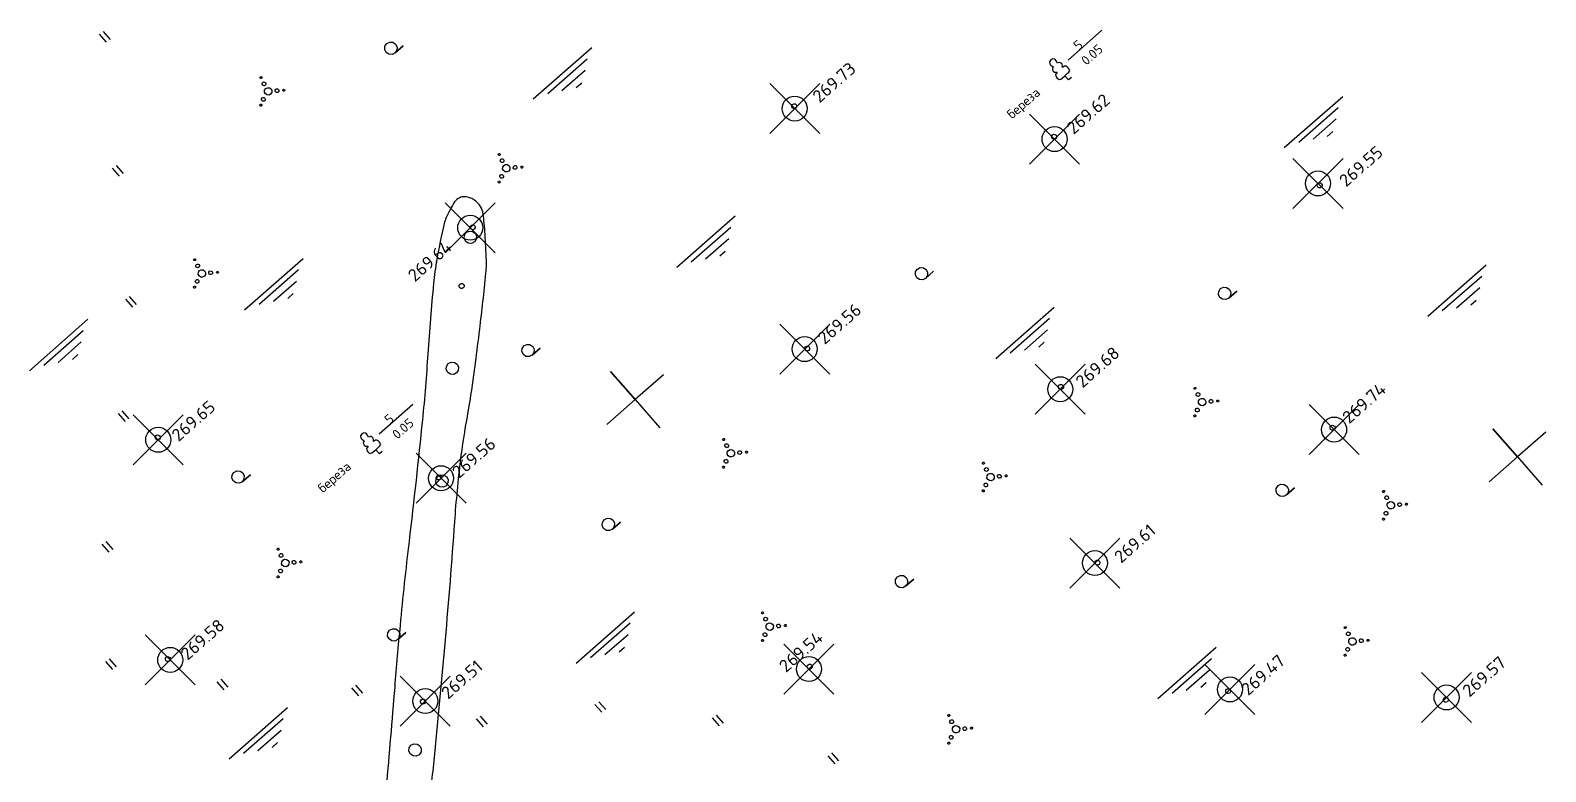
# Model space of a CAD drawing. Header units: metres. Extents: x 35735 to 36074, y 36133 to 36366.
# Drawn here: x 35952.3 to 36073.5, y 36219.3 to 36278.5 of the extents above; entities that cross this region are included whole.
import ezdxf

# ---------------------------------------------------------------- set-up
doc = ezdxf.new("R2010")
doc.units = ezdxf.units.M
doc.header["$LTSCALE"] = 5
doc.header["$PDMODE"] = 35
doc.header["$PDSIZE"] = 2
doc.layers.add('Рельеф', color=7, linetype='Continuous')
doc.layers.add('Точки-рельеф', color=7, linetype='Continuous')
doc.layers.add('Структурные линии', color=97, linetype='Continuous', lineweight=30)
doc.styles.get("Standard").update_dxf_attribs({"font": 'simplex.shx'})

msp = doc.modelspace()

# ---------------------------------------------------------------- linework, layer by layer
at = {"layer": 'Рельеф', "color": 7, "flags": 128}
for points in [[(35957.83, 36278.22), (35958.39, 36277.58)], [(35958.14, 36278.44), (35958.7, 36277.8)], [(35981.52, 36277.42), (35981.64, 36277.19), (35981.62, 36276.93), (35981.48, 36276.72), (35982.12, 36277.28), (35981.48, 36276.72), (35981.24, 36276.6), (35980.99, 36276.62), (35980.77, 36276.76), (35980.66, 36276.99), (35980.67, 36277.25), (35980.82, 36277.47), (35981.05, 36277.58), (35981.31, 36277.57), (35981.52, 36277.42)], [(36035.3, 36276.15), (36038.01, 36278.53)], [(35992.53, 36273.05), (35997.21, 36277.15)], [(35993.69, 36273.49), (35996.84, 36276.26)], [(36035.57, 36274.76), (36035.34, 36274.56), (36035.04, 36274.9), (36035.24, 36275.07), (36035.37, 36275.19), (36035.45, 36275.32), (36035.39, 36275.43), (36035.32, 36275.52), (36035.23, 36275.61), (36035.14, 36275.65), (36035.03, 36275.66), (36034.86, 36275.55), (36034.87, 36275.71), (36034.83, 36275.82), (36034.71, 36275.94), (36034.59, 36275.96), (36034.45, 36275.89), (36034.35, 36276.1), (36034.31, 36276.16), (36034.23, 36276.22), (36034.09, 36276.26), (36033.92, 36276.17), (36033.82, 36276.02), (36033.84, 36275.86), (36033.87, 36275.79), (36033.92, 36275.74), (36034.12, 36275.6), (36034.05, 36275.47), (36034.05, 36275.36), (36034.11, 36275.26), (36034.22, 36275.18), (36034.42, 36275.17), (36034.3, 36275), (36034.32, 36274.89), (36034.36, 36274.82), (36034.4, 36274.73), (36034.5, 36274.66), (36034.58, 36274.6), (36034.73, 36274.63), (36034.83, 36274.71), (36035.04, 36274.9)], [(35994.83, 36273.72), (35996.68, 36275.34)], [(35970.82, 36274.8), (35970.84, 36274.76), (35970.84, 36274.72), (35970.82, 36274.69), (35970.78, 36274.67), (35970.74, 36274.67), (35970.7, 36274.7), (35970.69, 36274.73), (35970.69, 36274.77), (35970.71, 36274.81), (35970.75, 36274.83), (35970.79, 36274.82), (35970.82, 36274.8)], [(35971.11, 36274.35), (35971.15, 36274.28), (35971.14, 36274.2), (35971.1, 36274.14), (35971.03, 36274.1), (35970.95, 36274.11), (35970.89, 36274.15), (35970.85, 36274.22), (35970.86, 36274.3), (35970.9, 36274.36), (35970.97, 36274.4), (35971.05, 36274.39), (35971.11, 36274.35)], [(35971.56, 36273.85), (35971.63, 36273.71), (35971.62, 36273.55), (35971.53, 36273.42), (35971.4, 36273.35), (35971.24, 36273.36), (35971.11, 36273.45), (35971.04, 36273.59), (35971.05, 36273.74), (35971.14, 36273.87), (35971.28, 36273.94), (35971.43, 36273.93), (35971.56, 36273.85)], [(35972.15, 36273.8), (35972.19, 36273.73), (35972.18, 36273.66), (35972.14, 36273.59), (35972.07, 36273.56), (35971.99, 36273.56), (35971.93, 36273.61), (35971.89, 36273.68), (35971.9, 36273.75), (35971.94, 36273.82), (35972.01, 36273.85), (35972.09, 36273.85), (35972.15, 36273.8)], [(35972.64, 36273.79), (35972.66, 36273.75), (35972.66, 36273.71), (35972.64, 36273.68), (35972.6, 36273.66), (35972.56, 36273.66), (35972.52, 36273.68), (35972.5, 36273.72), (35972.51, 36273.76), (35972.53, 36273.8), (35972.57, 36273.82), (35972.61, 36273.81), (35972.64, 36273.79)], [(35995.97, 36273.95), (35996.41, 36274.34)], [(35970.82, 36272.6), (35970.83, 36272.56), (35970.83, 36272.52), (35970.81, 36272.48), (35970.77, 36272.47), (35970.73, 36272.47), (35970.7, 36272.49), (35970.68, 36272.53), (35970.68, 36272.57), (35970.7, 36272.6), (35970.74, 36272.62), (35970.78, 36272.62), (35970.82, 36272.6)], [(35971.07, 36273.11), (35971.1, 36273.04), (35971.1, 36272.96), (35971.05, 36272.89), (35970.98, 36272.86), (35970.91, 36272.86), (35970.84, 36272.91), (35970.81, 36272.98), (35970.81, 36273.06), (35970.86, 36273.12), (35970.93, 36273.15), (35971, 36273.15), (35971.07, 36273.11)], [(36013.55, 36272.6), (36013.6, 36272.5), (36013.59, 36272.4), (36013.54, 36272.31), (36013.44, 36272.27), (36013.34, 36272.27), (36013.25, 36272.33), (36013.21, 36272.42), (36013.21, 36272.53), (36013.27, 36272.61), (36013.36, 36272.66), (36013.47, 36272.65), (36013.55, 36272.6)], [(36052.59, 36269.15), (36057.27, 36273.25)], [(36053.75, 36269.59), (36056.9, 36272.36)], [(36054.89, 36269.82), (36056.74, 36271.44)], [(36034.34, 36270.16), (36034.38, 36270.06), (36034.37, 36269.96), (36034.32, 36269.87), (36034.22, 36269.83), (36034.12, 36269.83), (36034.03, 36269.89), (36033.99, 36269.98), (36034, 36270.09), (36034.05, 36270.17), (36034.15, 36270.22), (36034.25, 36270.21), (36034.34, 36270.16)], [(36056.03, 36270.05), (36056.47, 36270.44)], [(35959.18, 36267.72), (35959.74, 36267.08)], [(35989.86, 36268.66), (35989.88, 36268.62), (35989.88, 36268.58), (35989.86, 36268.55), (35989.82, 36268.53), (35989.78, 36268.53), (35989.74, 36268.55), (35989.72, 36268.59), (35989.73, 36268.63), (35989.75, 36268.67), (35989.79, 36268.69), (35989.83, 36268.68), (35989.86, 36268.66)], [(35990.15, 36268.21), (35990.19, 36268.14), (35990.18, 36268.06), (35990.14, 36268), (35990.07, 36267.96), (35989.99, 36267.97), (35989.93, 36268.01), (35989.89, 36268.08), (35989.9, 36268.16), (35989.94, 36268.22), (35990.01, 36268.26), (35990.09, 36268.25), (35990.15, 36268.21)], [(35990.6, 36267.7), (35990.67, 36267.57), (35990.66, 36267.41), (35990.57, 36267.28), (35990.44, 36267.21), (35990.28, 36267.22), (35990.15, 36267.31), (35990.08, 36267.45), (35990.09, 36267.6), (35990.18, 36267.73), (35990.32, 36267.8), (35990.47, 36267.79), (35990.6, 36267.7)], [(35991.19, 36267.66), (35991.23, 36267.59), (35991.22, 36267.52), (35991.18, 36267.45), (35991.11, 36267.42), (35991.03, 36267.42), (35990.97, 36267.46), (35990.93, 36267.53), (35990.94, 36267.61), (35990.98, 36267.68), (35991.05, 36267.71), (35991.13, 36267.71), (35991.19, 36267.66)], [(35991.68, 36267.65), (35991.7, 36267.61), (35991.7, 36267.57), (35991.67, 36267.54), (35991.64, 36267.52), (35991.6, 36267.52), (35991.56, 36267.54), (35991.54, 36267.58), (35991.55, 36267.62), (35991.57, 36267.66), (35991.61, 36267.67), (35991.65, 36267.67), (35991.68, 36267.65)], [(35958.86, 36267.5), (35959.42, 36266.86)], [(35989.86, 36266.46), (35989.87, 36266.42), (35989.87, 36266.38), (35989.85, 36266.34), (35989.81, 36266.32), (35989.77, 36266.33), (35989.74, 36266.35), (35989.72, 36266.39), (35989.72, 36266.43), (35989.74, 36266.46), (35989.78, 36266.48), (35989.82, 36266.48), (35989.86, 36266.46)], [(35990.11, 36266.96), (35990.14, 36266.89), (35990.14, 36266.82), (35990.09, 36266.75), (35990.02, 36266.72), (35989.95, 36266.72), (35989.88, 36266.77), (35989.85, 36266.84), (35989.85, 36266.91), (35989.9, 36266.98), (35989.97, 36267.01), (35990.04, 36267.01), (35990.11, 36266.96)], [(36055.57, 36266.27), (36055.61, 36266.18), (36055.61, 36266.07), (36055.55, 36265.99), (36055.46, 36265.94), (36055.35, 36265.95), (36055.27, 36266), (36055.22, 36266.1), (36055.23, 36266.2), (36055.29, 36266.29), (36055.38, 36266.33), (36055.48, 36266.33), (36055.57, 36266.27)], [(35987.84, 36262.92), (35987.89, 36262.83), (35987.88, 36262.73), (35987.82, 36262.64), (35987.73, 36262.59), (35987.63, 36262.6), (35987.54, 36262.66), (35987.49, 36262.75), (35987.5, 36262.86), (35987.56, 36262.94), (35987.65, 36262.99), (35987.76, 36262.98), (35987.84, 36262.92)], [(36004.01, 36259.59), (36008.69, 36263.69)], [(35987.88, 36262.32), (35988, 36262.09), (35987.98, 36261.83), (35987.83, 36261.61), (35987.6, 36261.5), (35987.34, 36261.51), (35987.13, 36261.66), (35987.01, 36261.89), (35987.03, 36262.15), (35987.18, 36262.36), (35987.41, 36262.48), (35987.67, 36262.46), (35987.88, 36262.32)], [(36005.17, 36260.02), (36008.32, 36262.79)], [(36006.31, 36260.26), (36008.16, 36261.88)], [(36007.45, 36260.49), (36007.89, 36260.87)], [(35965.52, 36260.25), (35965.54, 36260.21), (35965.53, 36260.17), (35965.51, 36260.14), (35965.47, 36260.12), (35965.43, 36260.12), (35965.4, 36260.14), (35965.38, 36260.18), (35965.38, 36260.22), (35965.41, 36260.26), (35965.44, 36260.27), (35965.48, 36260.27), (35965.52, 36260.25)], [(35965.81, 36259.8), (35965.84, 36259.73), (35965.84, 36259.65), (35965.79, 36259.59), (35965.72, 36259.55), (35965.65, 36259.56), (35965.58, 36259.6), (35965.55, 36259.67), (35965.55, 36259.75), (35965.6, 36259.81), (35965.67, 36259.85), (35965.74, 36259.84), (35965.81, 36259.8)], [(35966.26, 36259.29), (35966.33, 36259.15), (35966.32, 36259), (35966.23, 36258.87), (35966.09, 36258.8), (35965.94, 36258.81), (35965.81, 36258.9), (35965.74, 36259.04), (35965.75, 36259.19), (35965.83, 36259.32), (35965.97, 36259.39), (35966.13, 36259.38), (35966.26, 36259.29)], [(35966.85, 36259.25), (35966.88, 36259.18), (35966.88, 36259.1), (35966.83, 36259.04), (35966.76, 36259.01), (35966.69, 36259.01), (35966.62, 36259.05), (35966.59, 36259.12), (35966.59, 36259.2), (35966.63, 36259.27), (35966.7, 36259.3), (35966.78, 36259.29), (35966.85, 36259.25)], [(35967.34, 36259.24), (35967.36, 36259.2), (35967.35, 36259.16), (35967.33, 36259.12), (35967.29, 36259.11), (35967.25, 36259.11), (35967.22, 36259.13), (35967.2, 36259.17), (35967.2, 36259.21), (35967.22, 36259.24), (35967.26, 36259.26), (35967.3, 36259.26), (35967.34, 36259.24)], [(35969.45, 36256.2), (35974.13, 36260.3)], [(35970.61, 36256.64), (35973.76, 36259.41)], [(36023.95, 36259.41), (36024.07, 36259.17), (36024.05, 36258.92), (36023.91, 36258.7), (36024.55, 36259.27), (36023.91, 36258.7), (36023.68, 36258.59), (36023.42, 36258.6), (36023.2, 36258.75), (36023.09, 36258.98), (36023.1, 36259.24), (36023.25, 36259.45), (36023.48, 36259.57), (36023.74, 36259.55), (36023.95, 36259.41)], [(36064.07, 36255.69), (36068.75, 36259.79)], [(35965.51, 36258.04), (35965.53, 36258.01), (35965.53, 36257.97), (35965.5, 36257.93), (35965.47, 36257.91), (35965.42, 36257.92), (35965.39, 36257.94), (35965.37, 36257.98), (35965.37, 36258.02), (35965.4, 36258.05), (35965.43, 36258.07), (35965.48, 36258.07), (35965.51, 36258.04)], [(35965.76, 36258.55), (35965.8, 36258.48), (35965.79, 36258.41), (35965.75, 36258.34), (35965.68, 36258.31), (35965.6, 36258.31), (35965.54, 36258.36), (35965.5, 36258.43), (35965.51, 36258.5), (35965.55, 36258.57), (35965.62, 36258.6), (35965.7, 36258.6), (35965.76, 36258.55)], [(35971.75, 36256.87), (35973.6, 36258.49)], [(35986.96, 36258.22), (35987.01, 36258.13), (35987, 36258.03), (35986.94, 36257.94), (35986.85, 36257.89), (35986.75, 36257.9), (35986.66, 36257.96), (35986.62, 36258.05), (35986.62, 36258.15), (35986.68, 36258.24), (35986.77, 36258.29), (35986.88, 36258.28), (35986.96, 36258.22)], [(36048.19, 36257.83), (36048.31, 36257.6), (36048.29, 36257.34), (36048.15, 36257.13), (36048.79, 36257.69), (36048.15, 36257.13), (36047.92, 36257.01), (36047.66, 36257.03), (36047.44, 36257.17), (36047.33, 36257.4), (36047.35, 36257.66), (36047.49, 36257.88), (36047.72, 36257.99), (36047.98, 36257.98), (36048.19, 36257.83)], [(36065.23, 36256.13), (36068.38, 36258.89)], [(36066.37, 36256.36), (36068.22, 36257.98)], [(35959.92, 36257.03), (35960.48, 36256.39)], [(35960.23, 36257.25), (35960.79, 36256.61)], [(35972.9, 36257.1), (35973.33, 36257.49)], [(36067.51, 36256.59), (36067.95, 36256.97)], [(36029.52, 36252.3), (36034.19, 36256.4)], [(35952.24, 36251.32), (35956.92, 36255.43)], [(35953.4, 36251.76), (35956.55, 36254.53)], [(36030.67, 36252.74), (36033.82, 36255.51)], [(36031.81, 36252.97), (36033.66, 36254.59)], [(35954.54, 36251.99), (35956.39, 36253.62)], [(35992.49, 36253.27), (35992.6, 36253.04), (35992.59, 36252.78), (35992.44, 36252.57), (35993.09, 36253.13), (35992.44, 36252.57), (35992.21, 36252.45), (35991.95, 36252.47), (35991.74, 36252.61), (35991.62, 36252.85), (35991.64, 36253.11), (35991.78, 36253.32), (35992.02, 36253.43), (35992.27, 36253.42), (35992.49, 36253.27)], [(36014.59, 36253.22), (36014.63, 36253.13), (36014.63, 36253.03), (36014.57, 36252.94), (36014.48, 36252.9), (36014.37, 36252.9), (36014.29, 36252.96), (36014.24, 36253.05), (36014.25, 36253.16), (36014.3, 36253.24), (36014.4, 36253.29), (36014.5, 36253.28), (36014.59, 36253.22)], [(36032.96, 36253.2), (36033.39, 36253.59)], [(35955.68, 36252.23), (35956.12, 36252.61)], [(35986.45, 36251.84), (35986.56, 36251.61), (35986.54, 36251.35), (35986.4, 36251.14), (35986.17, 36251.02), (35985.91, 36251.04), (35985.69, 36251.18), (35985.58, 36251.42), (35985.6, 36251.67), (35985.74, 36251.89), (35985.97, 36252), (35986.23, 36251.99), (35986.45, 36251.84)], [(36002.94, 36250.99), (36000.68, 36249.01), (35998.7, 36251.26), (36000.68, 36249.01), (35998.43, 36247.03), (36000.68, 36249.01), (36002.66, 36246.76)], [(36034.89, 36250.16), (36034.94, 36250.07), (36034.93, 36249.97), (36034.87, 36249.88), (36034.78, 36249.83), (36034.68, 36249.84), (36034.59, 36249.9), (36034.54, 36249.99), (36034.55, 36250.09), (36034.61, 36250.18), (36034.7, 36250.23), (36034.81, 36250.22), (36034.89, 36250.16)], [(36045.51, 36249.97), (36045.53, 36249.93), (36045.53, 36249.89), (36045.5, 36249.85), (36045.47, 36249.84), (36045.43, 36249.84), (36045.39, 36249.86), (36045.37, 36249.9), (36045.38, 36249.94), (36045.4, 36249.98), (36045.44, 36249.99), (36045.48, 36249.99), (36045.51, 36249.97)], [(36045.8, 36249.52), (36045.84, 36249.45), (36045.83, 36249.37), (36045.79, 36249.31), (36045.72, 36249.27), (36045.64, 36249.28), (36045.58, 36249.32), (36045.54, 36249.39), (36045.55, 36249.47), (36045.59, 36249.53), (36045.66, 36249.57), (36045.74, 36249.56), (36045.8, 36249.52)], [(35980.2, 36246.27), (35982.9, 36248.64)], [(36045.76, 36248.27), (36045.79, 36248.2), (36045.79, 36248.13), (36045.74, 36248.06), (36045.67, 36248.03), (36045.6, 36248.03), (36045.53, 36248.07), (36045.5, 36248.14), (36045.5, 36248.22), (36045.54, 36248.29), (36045.61, 36248.32), (36045.69, 36248.32), (36045.76, 36248.27)], [(36046.25, 36249.01), (36046.32, 36248.87), (36046.31, 36248.72), (36046.22, 36248.59), (36046.08, 36248.52), (36045.93, 36248.53), (36045.8, 36248.62), (36045.73, 36248.76), (36045.74, 36248.91), (36045.83, 36249.04), (36045.97, 36249.11), (36046.12, 36249.1), (36046.25, 36249.01)], [(36046.84, 36248.97), (36046.87, 36248.9), (36046.87, 36248.82), (36046.83, 36248.76), (36046.76, 36248.73), (36046.68, 36248.73), (36046.61, 36248.77), (36046.58, 36248.84), (36046.58, 36248.92), (36046.63, 36248.98), (36046.7, 36249.02), (36046.77, 36249.01), (36046.84, 36248.97)], [(36047.33, 36248.96), (36047.35, 36248.92), (36047.35, 36248.88), (36047.32, 36248.84), (36047.29, 36248.83), (36047.24, 36248.83), (36047.21, 36248.85), (36047.19, 36248.89), (36047.19, 36248.93), (36047.22, 36248.96), (36047.26, 36248.98), (36047.3, 36248.98), (36047.33, 36248.96)], [(35959.33, 36247.9), (35959.89, 36247.26)], [(35959.64, 36248.12), (35960.2, 36247.48)], [(36045.5, 36247.76), (36045.52, 36247.73), (36045.52, 36247.69), (36045.5, 36247.65), (36045.46, 36247.63), (36045.42, 36247.64), (36045.38, 36247.66), (36045.37, 36247.7), (36045.37, 36247.74), (36045.39, 36247.77), (36045.43, 36247.79), (36045.47, 36247.79), (36045.5, 36247.76)], [(35962.65, 36246.13), (35962.69, 36246.03), (35962.69, 36245.93), (35962.63, 36245.84), (35962.54, 36245.8), (35962.43, 36245.81), (35962.35, 36245.86), (35962.3, 36245.96), (35962.31, 36246.06), (35962.37, 36246.15), (35962.46, 36246.19), (35962.56, 36246.18), (35962.65, 36246.13)], [(35980.46, 36244.87), (35980.24, 36244.67), (35979.94, 36245.01), (35980.14, 36245.19), (35980.27, 36245.31), (35980.34, 36245.43), (35980.29, 36245.54), (35980.22, 36245.64), (35980.13, 36245.72), (35980.03, 36245.76), (35979.92, 36245.78), (35979.76, 36245.67), (35979.76, 36245.82), (35979.72, 36245.94), (35979.61, 36246.06), (35979.49, 36246.07), (35979.35, 36246.01), (35979.24, 36246.21), (35979.2, 36246.27), (35979.13, 36246.33), (35978.98, 36246.37), (35978.82, 36246.29), (35978.71, 36246.13), (35978.74, 36245.98), (35978.77, 36245.9), (35978.82, 36245.86), (35979.02, 36245.72), (35978.94, 36245.58), (35978.95, 36245.47), (35979.01, 36245.37), (35979.12, 36245.29), (35979.32, 36245.28), (35979.19, 36245.11), (35979.22, 36245), (35979.25, 36244.93), (35979.3, 36244.84), (35979.39, 36244.77), (35979.48, 36244.71), (35979.62, 36244.75), (35979.73, 36244.83), (35979.94, 36245.01)], [(36007.82, 36245.87), (36007.84, 36245.84), (36007.84, 36245.8), (36007.82, 36245.76), (36007.78, 36245.74), (36007.74, 36245.75), (36007.7, 36245.77), (36007.68, 36245.81), (36007.69, 36245.85), (36007.71, 36245.88), (36007.75, 36245.9), (36007.79, 36245.9), (36007.82, 36245.87)], [(36056.6, 36246.9), (36056.65, 36246.8), (36056.64, 36246.7), (36056.58, 36246.62), (36056.49, 36246.57), (36056.39, 36246.58), (36056.3, 36246.63), (36056.25, 36246.73), (36056.26, 36246.83), (36056.32, 36246.92), (36056.41, 36246.96), (36056.51, 36246.95), (36056.6, 36246.9)], [(36073.5, 36246.41), (36071.24, 36244.43), (36069.26, 36246.68), (36071.24, 36244.43), (36068.99, 36242.45), (36071.24, 36244.43), (36073.22, 36242.17)], [(36008.11, 36245.42), (36008.15, 36245.35), (36008.14, 36245.28), (36008.1, 36245.21), (36008.03, 36245.18), (36007.95, 36245.18), (36007.89, 36245.23), (36007.85, 36245.3), (36007.86, 36245.37), (36007.9, 36245.44), (36007.97, 36245.47), (36008.05, 36245.47), (36008.11, 36245.42)], [(36008.56, 36244.92), (36008.63, 36244.78), (36008.62, 36244.63), (36008.53, 36244.5), (36008.39, 36244.43), (36008.24, 36244.44), (36008.11, 36244.52), (36008.04, 36244.66), (36008.05, 36244.82), (36008.14, 36244.95), (36008.28, 36245.02), (36008.43, 36245.01), (36008.56, 36244.92)], [(36009.15, 36244.88), (36009.18, 36244.81), (36009.18, 36244.73), (36009.14, 36244.67), (36009.07, 36244.63), (36008.99, 36244.64), (36008.92, 36244.68), (36008.89, 36244.75), (36008.9, 36244.83), (36008.94, 36244.89), (36009.01, 36244.93), (36009.09, 36244.92), (36009.15, 36244.88)], [(36009.64, 36244.86), (36009.66, 36244.83), (36009.66, 36244.79), (36009.63, 36244.75), (36009.6, 36244.73), (36009.56, 36244.74), (36009.52, 36244.76), (36009.5, 36244.8), (36009.51, 36244.84), (36009.53, 36244.87), (36009.57, 36244.89), (36009.61, 36244.89), (36009.64, 36244.86)], [(36007.81, 36243.67), (36007.83, 36243.63), (36007.83, 36243.59), (36007.81, 36243.56), (36007.77, 36243.54), (36007.73, 36243.54), (36007.69, 36243.57), (36007.68, 36243.6), (36007.68, 36243.64), (36007.7, 36243.68), (36007.74, 36243.7), (36007.78, 36243.69), (36007.81, 36243.67)], [(36008.07, 36244.18), (36008.1, 36244.11), (36008.1, 36244.03), (36008.05, 36243.97), (36007.98, 36243.93), (36007.91, 36243.94), (36007.84, 36243.98), (36007.81, 36244.05), (36007.81, 36244.13), (36007.86, 36244.19), (36007.92, 36244.23), (36008, 36244.22), (36008.07, 36244.18)], [(36028.59, 36243.98), (36028.61, 36243.94), (36028.61, 36243.9), (36028.58, 36243.87), (36028.55, 36243.85), (36028.51, 36243.85), (36028.47, 36243.88), (36028.45, 36243.91), (36028.46, 36243.95), (36028.48, 36243.99), (36028.52, 36244.01), (36028.56, 36244), (36028.59, 36243.98)], [(36028.88, 36243.53), (36028.92, 36243.46), (36028.91, 36243.38), (36028.87, 36243.32), (36028.8, 36243.28), (36028.72, 36243.29), (36028.66, 36243.33), (36028.62, 36243.4), (36028.63, 36243.48), (36028.67, 36243.54), (36028.74, 36243.58), (36028.82, 36243.57), (36028.88, 36243.53)], [(35969.31, 36243.15), (35969.42, 36242.92), (35969.4, 36242.66), (35969.26, 36242.45), (35969.91, 36243.01), (35969.26, 36242.45), (35969.03, 36242.33), (35968.77, 36242.35), (35968.55, 36242.49), (35968.44, 36242.73), (35968.46, 36242.98), (35968.6, 36243.2), (35968.83, 36243.31), (35969.09, 36243.3), (35969.31, 36243.15)], [(35985.61, 36242.84), (35985.72, 36242.61), (35985.71, 36242.35), (35985.56, 36242.13), (35985.33, 36242.02), (35985.07, 36242.04), (35984.86, 36242.18), (35984.74, 36242.41), (35984.76, 36242.67), (35984.9, 36242.89), (35985.14, 36243), (35985.39, 36242.98), (35985.61, 36242.84)], [(35985.12, 36242.92), (35985.17, 36242.83), (35985.16, 36242.73), (35985.11, 36242.64), (35985.01, 36242.59), (35984.91, 36242.6), (35984.82, 36242.66), (35984.78, 36242.75), (35984.79, 36242.85), (35984.84, 36242.94), (35984.94, 36242.99), (35985.04, 36242.98), (35985.12, 36242.92)], [(36028.84, 36242.29), (36028.87, 36242.22), (36028.86, 36242.14), (36028.82, 36242.07), (36028.75, 36242.04), (36028.67, 36242.05), (36028.61, 36242.09), (36028.58, 36242.16), (36028.58, 36242.24), (36028.62, 36242.3), (36028.69, 36242.33), (36028.77, 36242.33), (36028.84, 36242.29)], [(36029.33, 36243.03), (36029.4, 36242.89), (36029.39, 36242.73), (36029.3, 36242.6), (36029.16, 36242.53), (36029.01, 36242.54), (36028.88, 36242.63), (36028.81, 36242.77), (36028.82, 36242.92), (36028.91, 36243.05), (36029.05, 36243.12), (36029.2, 36243.11), (36029.33, 36243.03)], [(36029.92, 36242.98), (36029.95, 36242.91), (36029.95, 36242.84), (36029.91, 36242.77), (36029.84, 36242.74), (36029.76, 36242.74), (36029.69, 36242.79), (36029.66, 36242.86), (36029.66, 36242.93), (36029.71, 36243), (36029.78, 36243.03), (36029.85, 36243.03), (36029.92, 36242.98)], [(36030.41, 36242.97), (36030.43, 36242.93), (36030.43, 36242.89), (36030.4, 36242.86), (36030.37, 36242.84), (36030.32, 36242.84), (36030.29, 36242.86), (36030.27, 36242.9), (36030.27, 36242.94), (36030.3, 36242.98), (36030.33, 36243), (36030.38, 36242.99), (36030.41, 36242.97)], [(36052.8, 36242.09), (36052.92, 36241.86), (36052.9, 36241.6), (36052.76, 36241.39), (36053.4, 36241.95), (36052.76, 36241.39), (36052.53, 36241.27), (36052.27, 36241.29), (36052.05, 36241.43), (36051.94, 36241.66), (36051.95, 36241.92), (36052.1, 36242.14), (36052.33, 36242.25), (36052.59, 36242.23), (36052.8, 36242.09)], [(36028.58, 36241.78), (36028.6, 36241.74), (36028.6, 36241.7), (36028.58, 36241.66), (36028.54, 36241.65), (36028.5, 36241.65), (36028.46, 36241.67), (36028.44, 36241.71), (36028.45, 36241.75), (36028.47, 36241.79), (36028.51, 36241.8), (36028.55, 36241.8), (36028.58, 36241.78)], [(36060.6, 36241.72), (36060.62, 36241.68), (36060.62, 36241.64), (36060.59, 36241.61), (36060.56, 36241.59), (36060.51, 36241.59), (36060.48, 36241.62), (36060.46, 36241.65), (36060.46, 36241.69), (36060.49, 36241.73), (36060.52, 36241.75), (36060.57, 36241.74), (36060.6, 36241.72)], [(36060.89, 36241.27), (36060.92, 36241.2), (36060.92, 36241.12), (36060.88, 36241.06), (36060.81, 36241.02), (36060.73, 36241.03), (36060.66, 36241.07), (36060.63, 36241.14), (36060.63, 36241.22), (36060.68, 36241.28), (36060.75, 36241.32), (36060.82, 36241.31), (36060.89, 36241.27)], [(36060.84, 36240.03), (36060.88, 36239.96), (36060.87, 36239.88), (36060.83, 36239.81), (36060.76, 36239.78), (36060.68, 36239.79), (36060.62, 36239.83), (36060.58, 36239.9), (36060.59, 36239.98), (36060.63, 36240.04), (36060.7, 36240.07), (36060.78, 36240.07), (36060.84, 36240.03)], [(36061.34, 36240.77), (36061.41, 36240.63), (36061.4, 36240.47), (36061.31, 36240.34), (36061.17, 36240.27), (36061.02, 36240.28), (36060.89, 36240.37), (36060.82, 36240.51), (36060.83, 36240.66), (36060.92, 36240.79), (36061.05, 36240.86), (36061.21, 36240.85), (36061.34, 36240.77)], [(36061.93, 36240.72), (36061.96, 36240.65), (36061.96, 36240.58), (36061.91, 36240.51), (36061.84, 36240.48), (36061.77, 36240.48), (36061.7, 36240.53), (36061.67, 36240.6), (36061.67, 36240.67), (36061.72, 36240.74), (36061.79, 36240.77), (36061.86, 36240.77), (36061.93, 36240.72)], [(36062.42, 36240.71), (36062.44, 36240.67), (36062.43, 36240.63), (36062.41, 36240.6), (36062.37, 36240.58), (36062.33, 36240.58), (36062.3, 36240.6), (36062.28, 36240.64), (36062.28, 36240.68), (36062.31, 36240.72), (36062.34, 36240.74), (36062.38, 36240.73), (36062.42, 36240.71)], [(35998.91, 36239.37), (35999.03, 36239.14), (35999.01, 36238.88), (35998.87, 36238.66), (35999.51, 36239.23), (35998.87, 36238.66), (35998.63, 36238.55), (35998.38, 36238.56), (35998.16, 36238.71), (35998.05, 36238.94), (35998.06, 36239.2), (35998.21, 36239.41), (35998.44, 36239.53), (35998.7, 36239.51), (35998.91, 36239.37)], [(36060.59, 36239.52), (36060.61, 36239.48), (36060.61, 36239.44), (36060.58, 36239.4), (36060.55, 36239.39), (36060.51, 36239.39), (36060.47, 36239.41), (36060.45, 36239.45), (36060.46, 36239.49), (36060.48, 36239.53), (36060.52, 36239.54), (36060.56, 36239.54), (36060.59, 36239.52)], [(35958.03, 36237.46), (35958.59, 36236.82)], [(35958.34, 36237.68), (35958.9, 36237.04)], [(35972.19, 36237.11), (35972.21, 36237.07), (35972.21, 36237.03), (35972.18, 36236.99), (35972.15, 36236.98), (35972.11, 36236.98), (35972.07, 36237), (35972.05, 36237.04), (35972.06, 36237.08), (35972.08, 36237.11), (35972.12, 36237.13), (35972.16, 36237.13), (35972.19, 36237.11)], [(35972.48, 36236.66), (35972.51, 36236.59), (35972.51, 36236.51), (35972.47, 36236.44), (35972.4, 36236.41), (35972.32, 36236.41), (35972.26, 36236.46), (35972.22, 36236.53), (35972.23, 36236.6), (35972.27, 36236.67), (35972.34, 36236.7), (35972.42, 36236.7), (35972.48, 36236.66)], [(35972.93, 36236.15), (35973, 36236.01), (35972.99, 36235.86), (35972.9, 36235.73), (35972.76, 36235.66), (35972.61, 36235.67), (35972.48, 36235.76), (35972.41, 36235.9), (35972.42, 36236.05), (35972.51, 36236.18), (35972.65, 36236.25), (35972.8, 36236.24), (35972.93, 36236.15)], [(35973.52, 36236.11), (35973.55, 36236.04), (35973.55, 36235.96), (35973.5, 36235.9), (35973.44, 36235.86), (35973.36, 36235.87), (35973.29, 36235.91), (35973.26, 36235.98), (35973.26, 36236.06), (35973.31, 36236.12), (35973.38, 36236.16), (35973.45, 36236.15), (35973.52, 36236.11)], [(36037.8, 36236.12), (36037.84, 36236.03), (36037.84, 36235.93), (36037.78, 36235.84), (36037.69, 36235.79), (36037.58, 36235.8), (36037.5, 36235.86), (36037.45, 36235.95), (36037.46, 36236.05), (36037.51, 36236.14), (36037.61, 36236.19), (36037.71, 36236.18), (36037.8, 36236.12)], [(35972.44, 36235.41), (35972.47, 36235.34), (35972.46, 36235.26), (35972.42, 36235.2), (35972.35, 36235.17), (35972.27, 36235.17), (35972.21, 36235.21), (35972.18, 36235.28), (35972.18, 36235.36), (35972.22, 36235.43), (35972.29, 36235.46), (35972.37, 36235.45), (35972.44, 36235.41)], [(35974.01, 36236.1), (35974.03, 36236.06), (35974.03, 36236.02), (35974, 36235.98), (35973.97, 36235.96), (35973.92, 36235.97), (35973.89, 36235.99), (35973.87, 36236.03), (35973.87, 36236.07), (35973.9, 36236.1), (35973.93, 36236.12), (35973.98, 36236.12), (35974.01, 36236.1)], [(36022.36, 36234.8), (36022.47, 36234.57), (36022.45, 36234.31), (36022.31, 36234.1), (36022.96, 36234.66), (36022.31, 36234.1), (36022.08, 36233.98), (36021.82, 36234), (36021.6, 36234.14), (36021.49, 36234.38), (36021.51, 36234.63), (36021.65, 36234.85), (36021.88, 36234.96), (36022.14, 36234.95), (36022.36, 36234.8)], [(35972.18, 36234.9), (35972.2, 36234.87), (35972.2, 36234.82), (35972.18, 36234.79), (35972.14, 36234.77), (35972.1, 36234.77), (35972.06, 36234.8), (35972.04, 36234.83), (35972.05, 36234.88), (35972.07, 36234.91), (35972.11, 36234.93), (35972.15, 36234.93), (35972.18, 36234.9)], [(35995.96, 36227.95), (36000.64, 36232.06)], [(36010.93, 36232.02), (36010.95, 36231.98), (36010.95, 36231.94), (36010.93, 36231.91), (36010.89, 36231.89), (36010.85, 36231.89), (36010.81, 36231.92), (36010.79, 36231.95), (36010.8, 36231.99), (36010.82, 36232.03), (36010.86, 36232.05), (36010.9, 36232.04), (36010.93, 36232.02)], [(36011.22, 36231.57), (36011.26, 36231.5), (36011.25, 36231.42), (36011.21, 36231.36), (36011.14, 36231.32), (36011.06, 36231.33), (36011, 36231.37), (36010.96, 36231.44), (36010.97, 36231.52), (36011.01, 36231.58), (36011.08, 36231.62), (36011.16, 36231.61), (36011.22, 36231.57)], [(35981.75, 36230.54), (35981.86, 36230.3), (35981.85, 36230.05), (35981.7, 36229.83), (35982.35, 36230.4), (35981.7, 36229.83), (35981.47, 36229.72), (35981.21, 36229.73), (35981, 36229.88), (35980.88, 36230.11), (35980.9, 36230.37), (35981.04, 36230.58), (35981.27, 36230.7), (35981.53, 36230.68), (35981.75, 36230.54)], [(35997.12, 36228.39), (36000.27, 36231.16)], [(35998.26, 36228.63), (36000.11, 36230.25)], [(36011.18, 36230.33), (36011.21, 36230.26), (36011.21, 36230.18), (36011.16, 36230.11), (36011.09, 36230.08), (36011.02, 36230.08), (36010.95, 36230.13), (36010.92, 36230.2), (36010.92, 36230.28), (36010.97, 36230.34), (36011.04, 36230.37), (36011.11, 36230.37), (36011.18, 36230.33)], [(36011.67, 36231.07), (36011.74, 36230.93), (36011.73, 36230.77), (36011.64, 36230.64), (36011.51, 36230.57), (36011.35, 36230.58), (36011.22, 36230.67), (36011.15, 36230.81), (36011.16, 36230.96), (36011.25, 36231.09), (36011.39, 36231.16), (36011.54, 36231.15), (36011.67, 36231.07)], [(36012.26, 36231.02), (36012.3, 36230.95), (36012.29, 36230.88), (36012.25, 36230.81), (36012.18, 36230.78), (36012.1, 36230.78), (36012.04, 36230.83), (36012, 36230.9), (36012.01, 36230.97), (36012.05, 36231.04), (36012.12, 36231.07), (36012.2, 36231.07), (36012.26, 36231.02)], [(36012.75, 36231.01), (36012.77, 36230.97), (36012.77, 36230.93), (36012.75, 36230.9), (36012.71, 36230.88), (36012.67, 36230.88), (36012.63, 36230.9), (36012.61, 36230.94), (36012.62, 36230.98), (36012.64, 36231.02), (36012.68, 36231.04), (36012.72, 36231.03), (36012.75, 36231.01)], [(36057.53, 36230.84), (36057.55, 36230.8), (36057.55, 36230.76), (36057.52, 36230.73), (36057.49, 36230.71), (36057.45, 36230.71), (36057.41, 36230.73), (36057.39, 36230.77), (36057.4, 36230.81), (36057.42, 36230.85), (36057.46, 36230.86), (36057.5, 36230.86), (36057.53, 36230.84)], [(36057.82, 36230.39), (36057.86, 36230.32), (36057.85, 36230.24), (36057.81, 36230.18), (36057.74, 36230.14), (36057.66, 36230.15), (36057.6, 36230.19), (36057.56, 36230.26), (36057.57, 36230.34), (36057.61, 36230.4), (36057.68, 36230.44), (36057.76, 36230.43), (36057.82, 36230.39)], [(35999.4, 36228.86), (35999.84, 36229.24)], [(36010.93, 36229.82), (36010.94, 36229.78), (36010.94, 36229.74), (36010.92, 36229.7), (36010.88, 36229.69), (36010.84, 36229.69), (36010.81, 36229.71), (36010.79, 36229.75), (36010.79, 36229.79), (36010.81, 36229.82), (36010.85, 36229.84), (36010.89, 36229.84), (36010.93, 36229.82)], [(36042.47, 36225.12), (36047.14, 36229.22)], [(36057.78, 36229.14), (36057.81, 36229.07), (36057.81, 36229), (36057.76, 36228.93), (36057.69, 36228.9), (36057.61, 36228.9), (36057.55, 36228.95), (36057.52, 36229.02), (36057.52, 36229.09), (36057.56, 36229.16), (36057.63, 36229.19), (36057.71, 36229.19), (36057.78, 36229.14)], [(36058.27, 36229.88), (36058.34, 36229.74), (36058.33, 36229.59), (36058.24, 36229.46), (36058.1, 36229.39), (36057.95, 36229.4), (36057.82, 36229.49), (36057.75, 36229.63), (36057.76, 36229.78), (36057.85, 36229.91), (36057.99, 36229.98), (36058.14, 36229.97), (36058.27, 36229.88)], [(36058.86, 36229.84), (36058.89, 36229.77), (36058.89, 36229.69), (36058.85, 36229.63), (36058.78, 36229.6), (36058.7, 36229.6), (36058.63, 36229.64), (36058.6, 36229.71), (36058.6, 36229.79), (36058.65, 36229.86), (36058.72, 36229.89), (36058.79, 36229.89), (36058.86, 36229.84)], [(36059.35, 36229.83), (36059.37, 36229.79), (36059.37, 36229.75), (36059.34, 36229.71), (36059.31, 36229.7), (36059.26, 36229.7), (36059.23, 36229.72), (36059.21, 36229.76), (36059.21, 36229.8), (36059.24, 36229.84), (36059.27, 36229.85), (36059.32, 36229.85), (36059.35, 36229.83)], [(35958.32, 36228.08), (35958.88, 36227.44)], [(35958.63, 36228.3), (35959.19, 36227.66)], [(35963.46, 36228.41), (35963.51, 36228.31), (35963.5, 36228.21), (35963.44, 36228.12), (35963.35, 36228.08), (35963.25, 36228.08), (35963.16, 36228.14), (35963.11, 36228.24), (35963.12, 36228.34), (35963.18, 36228.42), (35963.27, 36228.47), (35963.37, 36228.46), (35963.46, 36228.41)], [(36014.79, 36227.8), (36014.84, 36227.71), (36014.83, 36227.6), (36014.77, 36227.52), (36014.68, 36227.47), (36014.58, 36227.48), (36014.49, 36227.54), (36014.44, 36227.63), (36014.45, 36227.73), (36014.51, 36227.82), (36014.6, 36227.86), (36014.7, 36227.86), (36014.79, 36227.8)], [(36043.62, 36225.55), (36046.77, 36228.32)], [(36057.52, 36228.64), (36057.54, 36228.6), (36057.54, 36228.56), (36057.52, 36228.52), (36057.48, 36228.5), (36057.44, 36228.51), (36057.4, 36228.53), (36057.39, 36228.57), (36057.39, 36228.61), (36057.41, 36228.64), (36057.45, 36228.66), (36057.49, 36228.66), (36057.52, 36228.64)], [(35967.22, 36226.45), (35967.78, 36225.82)], [(35967.54, 36226.67), (35968.1, 36226.04)], [(36044.76, 36225.79), (36046.61, 36227.41)], [(35978, 36225.98), (35978.56, 36225.34)], [(35978.31, 36226.2), (35978.87, 36225.56)], [(36045.91, 36226.02), (36046.34, 36226.4)], [(36048.25, 36225.85), (36048.3, 36225.75), (36048.29, 36225.65), (36048.24, 36225.56), (36048.14, 36225.52), (36048.04, 36225.52), (36047.95, 36225.58), (36047.91, 36225.67), (36047.91, 36225.78), (36047.97, 36225.86), (36048.06, 36225.91), (36048.17, 36225.9), (36048.25, 36225.85)], [(35968.21, 36220.31), (35972.89, 36224.41)], [(35983.85, 36225.01), (35983.9, 36224.92), (35983.89, 36224.81), (35983.83, 36224.73), (35983.74, 36224.68), (35983.64, 36224.69), (35983.55, 36224.75), (35983.51, 36224.84), (35983.51, 36224.94), (35983.57, 36225.03), (35983.66, 36225.07), (35983.77, 36225.07), (35983.85, 36225.01)], [(35997.47, 36224.65), (35998.03, 36224.02)], [(35997.79, 36224.87), (35998.35, 36224.24)], [(36065.66, 36225.15), (36065.7, 36225.06), (36065.7, 36224.96), (36065.64, 36224.87), (36065.55, 36224.82), (36065.44, 36224.83), (36065.36, 36224.89), (36065.31, 36224.98), (36065.32, 36225.08), (36065.38, 36225.17), (36065.47, 36225.22), (36065.57, 36225.21), (36065.66, 36225.15)], [(35969.37, 36220.75), (35972.52, 36223.52)], [(35987.96, 36223.5), (35988.52, 36222.86)], [(35988.28, 36223.72), (35988.84, 36223.08)], [(36006.84, 36223.57), (36007.4, 36222.93)], [(36007.15, 36223.79), (36007.71, 36223.15)], [(36025.83, 36223.81), (36025.85, 36223.78), (36025.84, 36223.74), (36025.82, 36223.7), (36025.78, 36223.68), (36025.74, 36223.69), (36025.71, 36223.71), (36025.69, 36223.75), (36025.69, 36223.79), (36025.72, 36223.82), (36025.75, 36223.84), (36025.79, 36223.84), (36025.83, 36223.81)], [(36026.12, 36223.36), (36026.15, 36223.29), (36026.15, 36223.22), (36026.1, 36223.15), (36026.03, 36223.12), (36025.96, 36223.12), (36025.89, 36223.16), (36025.86, 36223.23), (36025.86, 36223.31), (36025.91, 36223.38), (36025.98, 36223.41), (36026.05, 36223.41), (36026.12, 36223.36)], [(36026.57, 36222.86), (36026.64, 36222.72), (36026.63, 36222.56), (36026.54, 36222.44), (36026.4, 36222.37), (36026.25, 36222.38), (36026.12, 36222.46), (36026.05, 36222.6), (36026.06, 36222.76), (36026.14, 36222.89), (36026.28, 36222.96), (36026.44, 36222.95), (36026.57, 36222.86)], [(36027.16, 36222.82), (36027.19, 36222.75), (36027.19, 36222.67), (36027.14, 36222.61), (36027.07, 36222.57), (36027, 36222.58), (36026.93, 36222.62), (36026.9, 36222.69), (36026.9, 36222.77), (36026.94, 36222.83), (36027.01, 36222.87), (36027.09, 36222.86), (36027.16, 36222.82)], [(36027.65, 36222.8), (36027.67, 36222.77), (36027.66, 36222.72), (36027.64, 36222.69), (36027.6, 36222.67), (36027.56, 36222.67), (36027.53, 36222.7), (36027.51, 36222.73), (36027.51, 36222.78), (36027.53, 36222.81), (36027.57, 36222.83), (36027.61, 36222.83), (36027.65, 36222.8)], [(35970.51, 36220.98), (35972.36, 36222.6)], [(36025.82, 36221.61), (36025.84, 36221.57), (36025.84, 36221.53), (36025.81, 36221.5), (36025.78, 36221.48), (36025.73, 36221.48), (36025.7, 36221.5), (36025.68, 36221.54), (36025.68, 36221.58), (36025.71, 36221.62), (36025.74, 36221.64), (36025.79, 36221.63), (36025.82, 36221.61)], [(36026.07, 36222.12), (36026.11, 36222.05), (36026.1, 36221.97), (36026.06, 36221.91), (36025.99, 36221.87), (36025.91, 36221.88), (36025.85, 36221.92), (36025.81, 36221.99), (36025.82, 36222.07), (36025.86, 36222.13), (36025.93, 36222.17), (36026.01, 36222.16), (36026.07, 36222.12)], [(35971.66, 36221.21), (35972.09, 36221.6)], [(35983.46, 36221.34), (35983.57, 36221.11), (35983.56, 36220.85), (35983.41, 36220.63), (35983.18, 36220.52), (35982.92, 36220.54), (35982.71, 36220.68), (35982.59, 36220.91), (35982.61, 36221.17), (35982.75, 36221.39), (35982.99, 36221.5), (35983.24, 36221.48), (35983.46, 36221.34)], [(36016.08, 36220.55), (36016.64, 36219.91)], [(36016.39, 36220.77), (36016.95, 36220.13)]]:
    msp.add_lwpolyline(points, dxfattribs=at)
at = {"layer": 'Структурные линии', "flags": 128}
for points in [[(35986.24, 36264.83, 0.019081), (35985.57, 36263.56, 0.054649), (35985.41, 36263.08, 0.012866), (35984.82, 36260.22, 0.019199), (35984.56, 36258.29, 0.009024), (35984.1, 36252.67, -0.009609), (35983.67, 36247.39, -0.004413), (35982.6, 36237.7, 0.006356), (35981.88, 36230.97, 0.003137), (35981.45, 36226.03, -0.001939), (35980.77, 36218.02, -0.003698)], [(35984.36, 36217.97, 0.005484), (35984.6, 36220.14, 0.001314), (35985.45, 36229.22, 0.005677), (35986.21, 36238.63, -0.010737), (35986.66, 36243.6, -0.017283), (35987.21, 36247.34, 0.014005), (35987.92, 36251.96, 0.001336), (35988.25, 36254.63, 0.001603), (35988.51, 36256.86, 0.004441), (35988.74, 36259.11, 0.014303), (35988.79, 36259.81, 0.02095), (35988.79, 36260.14, 0.003332), (35988.68, 36262.24, 0.007422), (35988.61, 36263.12, 0.008854), (35988.53, 36263.85, 0.114916), (35988.31, 36264.45, 0.096317), (35987.78, 36264.99, 0.073849), (35987.47, 36265.14, 0.061641), (35987.07, 36265.22, 0.127172), (35986.65, 36265.14, 0.10532), (35986.24, 36264.83)]]:
    msp.add_lwpolyline(points, format="xyb", dxfattribs=at)
at = {"layer": 'Точки-рельеф', "color": 7}
for p in [(36013.44, 36272.27, 269.73), (36034.22, 36269.83, 269.62), (36055.29, 36266.29, 269.55), (35987.49, 36262.75, 269.64), (36014.24, 36253.05, 269.56), (36034.68, 36249.84, 269.68), (35962.54, 36245.8, 269.65), (36056.58, 36246.62, 269.74), (35985.16, 36242.73, 269.56), (36037.45, 36235.95, 269.61), (35963.5, 36228.21, 269.58), (36014.58, 36227.48, 269.54), (35983.9, 36224.92, 269.51), (36048.25, 36225.85, 269.47), (36065.57, 36225.21, 269.57)]:
    msp.add_point(p, dxfattribs=at)

# ---------------------------------------------------------------- texts
at = {"layer": 'Рельеф', "color": 7}
for s, height, p in [('  5', 0.75, (36035.39, 36276.23)), ('0.05', 0.75, (36036.76, 36275.68)), ('269.73', 1, (36015.42, 36272.67)), ('береза', 0.75, (36030.82, 36271.4)), ('269.62', 1, (36035.74, 36270.15)), ('269.55', 1, (36057.53, 36265.95)), ('269.64', 1, (35983.06, 36258.37)), ('269.56', 1, (36015.83, 36253.36)), ('269.68', 1, (36036.46, 36249.89)), ('269.74', 1, (36057.78, 36247.03)), ('269.65', 1, (35964.16, 36245.6)), ('  5', 0.75, (35980.29, 36246.34)), ('0.05', 0.75, (35981.66, 36245.8)), ('269.56', 1, (35986.59, 36242.66)), ('береза', 0.75, (35975.71, 36241.51)), ('269.61', 1, (36039.54, 36235.88)), ('269.58', 1, (35964.88, 36228.12)), ('269.54', 1, (36012.74, 36227.15)), ('269.51', 1, (35985.72, 36225.01)), ('269.47', 1, (36049.7, 36225.3)), ('269.57', 1, (36067.39, 36225.18))]:
    msp.add_text(s, height=height, rotation=41.2849, dxfattribs=at).set_placement(p)

doc.saveas('drawing.dxf')
